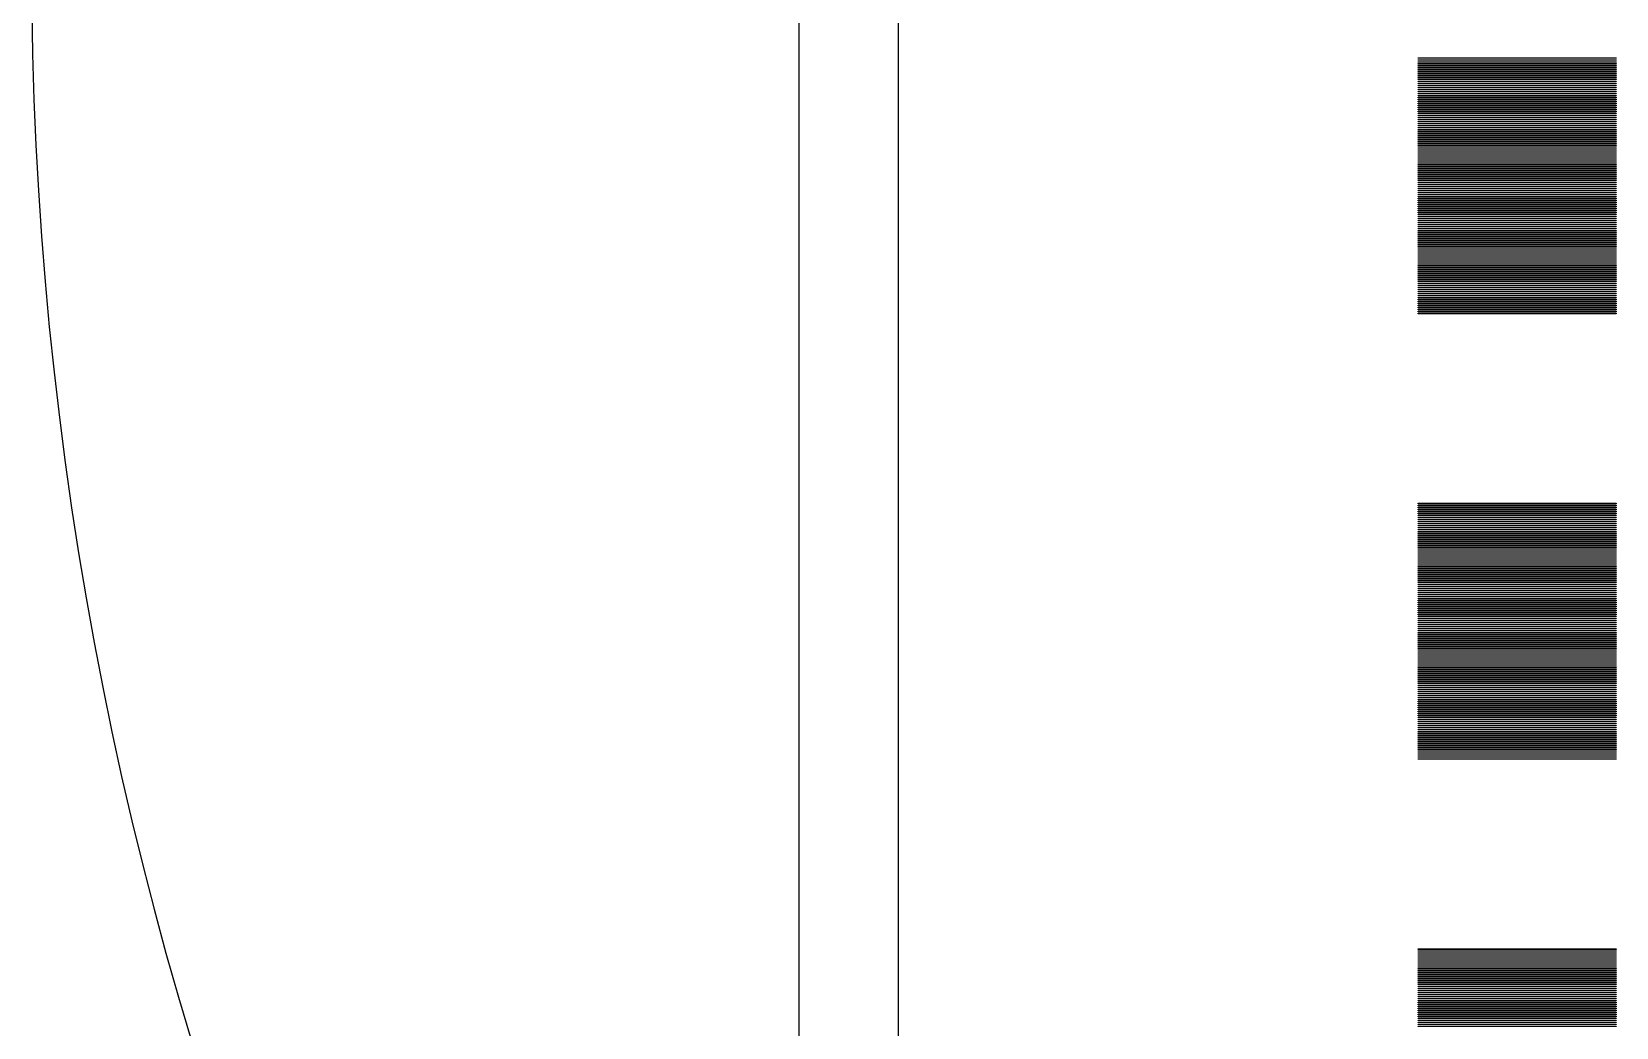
# Model space of a CAD drawing. Extents: x -21 to 129, y -39 to 111.
# Drawn here: x -20.99 to 11, y 14.5 to 34.61 of the extents above; entities that cross this region are included whole.
import ezdxf

# ---------------------------------------------------------------- set-up
doc = ezdxf.new("R2010")
doc.units = 0

msp = doc.modelspace()

# ---------------------------------------------------------------- linework, layer by layer
for p, q in [((-5.5, -4.5), (-5.5, 76.5)), ((-3.5, 75.5), (-3.5, -3.5)), ((-20.9943, 35.0796), (-20.9774, 34.1594)), ((-20.9774, 34.1594), (-20.9492, 33.2395)), ((7, 34.075), (7, 34.085)), ((7, 34.085), (11, 34.085)), ((11, 34.075), (7, 34.075)), ((7, 34.035), (7, 34.045)), ((7, 34.045), (11, 34.045)), ((11, 34.035), (7, 34.035)), ((7, 33.995), (7, 34.005)), ((7, 34.005), (11, 34.005)), ((11, 33.995), (7, 33.995)), ((7, 33.955), (7, 33.965)), ((7, 33.965), (11, 33.965)), ((11, 33.955), (7, 33.955)), ((7, 33.915), (7, 33.925)), ((7, 33.925), (11, 33.925)), ((11, 33.915), (7, 33.915)), ((11, 34.085), (11, 34.075)), ((11, 34.045), (11, 34.035)), ((11, 34.005), (11, 33.995)), ((11, 33.965), (11, 33.955)), ((11, 33.925), (11, 33.915)), ((7, 33.875), (7, 33.885)), ((7, 33.885), (11, 33.885)), ((11, 33.875), (7, 33.875)), ((7, 33.835), (7, 33.845)), ((7, 33.845), (11, 33.845)), ((11, 33.835), (7, 33.835)), ((7, 33.795), (7, 33.805)), ((7, 33.805), (11, 33.805)), ((11, 33.795), (7, 33.795)), ((7, 33.755), (7, 33.765)), ((7, 33.765), (11, 33.765)), ((11, 33.755), (7, 33.755)), ((7, 33.715), (7, 33.725)), ((7, 33.725), (11, 33.725)), ((11, 33.715), (7, 33.715)), ((7, 33.675), (7, 33.685)), ((7, 33.685), (11, 33.685)), ((11, 33.675), (7, 33.675)), ((7, 33.635), (7, 33.645)), ((7, 33.645), (11, 33.645)), ((11, 33.635), (7, 33.635)), ((7, 33.595), (7, 33.605)), ((7, 33.605), (11, 33.605)), ((11, 33.595), (7, 33.595)), ((11, 33.885), (11, 33.875)), ((11, 33.845), (11, 33.835)), ((11, 33.805), (11, 33.795)), ((11, 33.765), (11, 33.755)), ((11, 33.725), (11, 33.715)), ((11, 33.685), (11, 33.675)), ((11, 33.645), (11, 33.635)), ((11, 33.605), (11, 33.595)), ((7, 33.555), (7, 33.565)), ((7, 33.565), (11, 33.565)), ((11, 33.555), (7, 33.555)), ((7, 33.515), (7, 33.525)), ((7, 33.525), (11, 33.525)), ((11, 33.515), (7, 33.515)), ((7, 33.475), (7, 33.485)), ((7, 33.485), (11, 33.485)), ((11, 33.475), (7, 33.475)), ((7, 33.435), (7, 33.445)), ((7, 33.445), (11, 33.445)), ((11, 33.435), (7, 33.435)), ((7, 33.395), (7, 33.405)), ((7, 33.405), (11, 33.405)), ((11, 33.395), (7, 33.395)), ((7, 33.355), (7, 33.365)), ((7, 33.365), (11, 33.365)), ((11, 33.355), (7, 33.355)), ((7, 33.315), (7, 33.325)), ((7, 33.325), (11, 33.325)), ((11, 33.315), (7, 33.315)), ((7, 33.275), (7, 33.285)), ((7, 33.285), (11, 33.285)), ((11, 33.275), (7, 33.275)), ((11, 33.565), (11, 33.555)), ((11, 33.525), (11, 33.515)), ((11, 33.485), (11, 33.475)), ((11, 33.445), (11, 33.435)), ((11, 33.405), (11, 33.395)), ((11, 33.365), (11, 33.355)), ((11, 33.325), (11, 33.315)), ((11, 33.285), (11, 33.275)), ((-20.9492, 33.2395), (-20.9097, 32.3199)), ((7, 33.235), (7, 33.245)), ((7, 33.245), (11, 33.245)), ((11, 33.235), (7, 33.235)), ((7, 33.195), (7, 33.205)), ((7, 33.205), (11, 33.205)), ((11, 33.195), (7, 33.195)), ((7, 33.155), (7, 33.165)), ((7, 33.165), (11, 33.165)), ((11, 33.155), (7, 33.155)), ((7, 33.115), (7, 33.125)), ((7, 33.125), (11, 33.125)), ((11, 33.115), (7, 33.115)), ((7, 33.075), (7, 33.085)), ((7, 33.085), (11, 33.085)), ((11, 33.075), (7, 33.075)), ((7, 33.035), (7, 33.045)), ((7, 33.045), (11, 33.045)), ((11, 33.035), (7, 33.035)), ((7, 32.995), (7, 33.005)), ((7, 33.005), (11, 33.005)), ((11, 32.995), (7, 32.995)), ((7, 32.955), (7, 32.965)), ((7, 32.965), (11, 32.965)), ((11, 32.955), (7, 32.955)), ((11, 33.245), (11, 33.235)), ((11, 33.205), (11, 33.195)), ((11, 33.165), (11, 33.155)), ((11, 33.125), (11, 33.115)), ((11, 33.085), (11, 33.075)), ((11, 33.045), (11, 33.035)), ((11, 33.005), (11, 32.995)), ((11, 32.965), (11, 32.955)), ((7, 32.915), (7, 32.925)), ((7, 32.925), (11, 32.925)), ((11, 32.915), (7, 32.915)), ((7, 32.875), (7, 32.885)), ((7, 32.885), (11, 32.885)), ((11, 32.875), (7, 32.875)), ((7, 32.835), (7, 32.845)), ((7, 32.845), (11, 32.845)), ((11, 32.835), (7, 32.835)), ((7, 32.795), (7, 32.805)), ((7, 32.805), (11, 32.805)), ((11, 32.795), (7, 32.795)), ((7, 32.755), (7, 32.765)), ((7, 32.765), (11, 32.765)), ((11, 32.755), (7, 32.755)), ((7, 32.715), (7, 32.725)), ((7, 32.725), (11, 32.725)), ((11, 32.715), (7, 32.715)), ((7, 32.675), (7, 32.685)), ((7, 32.685), (11, 32.685)), ((11, 32.675), (7, 32.675)), ((7, 32.635), (7, 32.645)), ((7, 32.645), (11, 32.645)), ((11, 32.635), (7, 32.635)), ((11, 32.925), (11, 32.915)), ((11, 32.885), (11, 32.875)), ((11, 32.845), (11, 32.835)), ((11, 32.805), (11, 32.795)), ((11, 32.765), (11, 32.755)), ((11, 32.725), (11, 32.715)), ((11, 32.685), (11, 32.675)), ((11, 32.645), (11, 32.635)), ((-20.9097, 32.3199), (-20.8589, 31.4009)), ((7, 32.595), (7, 32.605)), ((7, 32.605), (11, 32.605)), ((11, 32.595), (7, 32.595)), ((7, 32.555), (7, 32.565)), ((7, 32.565), (11, 32.565)), ((11, 32.555), (7, 32.555)), ((7, 32.515), (7, 32.525)), ((7, 32.525), (11, 32.525)), ((11, 32.515), (7, 32.515)), ((7, 32.475), (7, 32.485)), ((7, 32.485), (11, 32.485)), ((11, 32.475), (7, 32.475)), ((7, 32.435), (7, 32.445)), ((7, 32.445), (11, 32.445)), ((11, 32.435), (7, 32.435)), ((7, 32.395), (7, 32.405)), ((7, 32.405), (11, 32.405)), ((11, 32.395), (7, 32.395)), ((7, 32.355), (7, 32.365)), ((7, 32.365), (11, 32.365)), ((11, 32.355), (7, 32.355)), ((7, 32.315), (7, 32.325)), ((7, 32.325), (11, 32.325)), ((11, 32.315), (7, 32.315)), ((11, 32.605), (11, 32.595)), ((11, 32.565), (11, 32.555)), ((11, 32.525), (11, 32.515)), ((11, 32.485), (11, 32.475)), ((11, 32.445), (11, 32.435)), ((11, 32.405), (11, 32.395)), ((11, 32.365), (11, 32.355)), ((11, 32.325), (11, 32.315)), ((7, 32.275), (7, 32.285)), ((7, 32.285), (11, 32.285)), ((11, 32.275), (7, 32.275)), ((7, 32.235), (7, 32.245)), ((7, 32.245), (11, 32.245)), ((11, 32.235), (7, 32.235)), ((7, 32.195), (7, 32.205)), ((7, 32.205), (11, 32.205)), ((11, 32.195), (7, 32.195)), ((7, 32.155), (7, 32.165)), ((7, 32.165), (11, 32.165)), ((11, 32.155), (7, 32.155)), ((7, 32.115), (7, 32.125)), ((7, 32.125), (11, 32.125)), ((11, 32.115), (7, 32.115)), ((7, 32.075), (7, 32.085)), ((7, 32.085), (11, 32.085)), ((11, 32.075), (7, 32.075)), ((7, 32.035), (7, 32.045)), ((7, 32.045), (11, 32.045)), ((11, 32.035), (7, 32.035)), ((7, 31.995), (7, 32.005)), ((7, 32.005), (11, 32.005)), ((11, 31.995), (7, 31.995)), ((11, 32.285), (11, 32.275)), ((11, 32.245), (11, 32.235)), ((11, 32.205), (11, 32.195)), ((11, 32.165), (11, 32.155)), ((11, 32.125), (11, 32.115)), ((11, 32.085), (11, 32.075)), ((11, 32.045), (11, 32.035)), ((11, 32.005), (11, 31.995)), ((7, 31.955), (7, 31.965)), ((7, 31.965), (11, 31.965)), ((11, 31.955), (7, 31.955)), ((7, 31.915), (7, 31.925)), ((7, 31.925), (11, 31.925)), ((11, 31.915), (7, 31.915)), ((7, 31.875), (7, 31.885)), ((7, 31.885), (11, 31.885)), ((11, 31.875), (7, 31.875)), ((7, 31.835), (7, 31.845)), ((7, 31.845), (11, 31.845)), ((11, 31.835), (7, 31.835)), ((7, 31.795), (7, 31.805)), ((7, 31.805), (11, 31.805)), ((11, 31.795), (7, 31.795)), ((7, 31.755), (7, 31.765)), ((7, 31.765), (11, 31.765)), ((11, 31.755), (7, 31.755)), ((7, 31.715), (7, 31.725)), ((7, 31.725), (11, 31.725)), ((11, 31.715), (7, 31.715)), ((7, 31.675), (7, 31.685)), ((7, 31.685), (11, 31.685)), ((11, 31.675), (7, 31.675)), ((11, 31.965), (11, 31.955)), ((11, 31.925), (11, 31.915)), ((11, 31.885), (11, 31.875)), ((11, 31.845), (11, 31.835)), ((11, 31.805), (11, 31.795)), ((11, 31.765), (11, 31.755)), ((11, 31.725), (11, 31.715)), ((11, 31.685), (11, 31.675)), ((-20.8589, 31.4009), (-20.7968, 30.4827)), ((7, 31.635), (7, 31.645)), ((7, 31.645), (11, 31.645)), ((11, 31.635), (7, 31.635)), ((7, 31.595), (7, 31.605)), ((7, 31.605), (11, 31.605)), ((11, 31.595), (7, 31.595)), ((7, 31.555), (7, 31.565)), ((7, 31.565), (11, 31.565)), ((11, 31.555), (7, 31.555)), ((7, 31.515), (7, 31.525)), ((7, 31.525), (11, 31.525)), ((11, 31.515), (7, 31.515)), ((7, 31.475), (7, 31.485)), ((7, 31.485), (11, 31.485)), ((11, 31.475), (7, 31.475)), ((7, 31.435), (7, 31.445)), ((7, 31.445), (11, 31.445)), ((11, 31.435), (7, 31.435)), ((7, 31.395), (7, 31.405)), ((7, 31.405), (11, 31.405)), ((11, 31.395), (7, 31.395)), ((7, 31.355), (7, 31.365)), ((7, 31.365), (11, 31.365)), ((11, 31.355), (7, 31.355)), ((11, 31.645), (11, 31.635)), ((11, 31.605), (11, 31.595)), ((11, 31.565), (11, 31.555)), ((11, 31.525), (11, 31.515)), ((11, 31.485), (11, 31.475)), ((11, 31.445), (11, 31.435)), ((11, 31.405), (11, 31.395)), ((11, 31.365), (11, 31.355)), ((7, 31.315), (7, 31.325)), ((7, 31.325), (11, 31.325)), ((11, 31.315), (7, 31.315)), ((7, 31.275), (7, 31.285)), ((7, 31.285), (11, 31.285)), ((11, 31.275), (7, 31.275)), ((7, 31.235), (7, 31.245)), ((7, 31.245), (11, 31.245)), ((11, 31.235), (7, 31.235)), ((7, 31.195), (7, 31.205)), ((7, 31.205), (11, 31.205)), ((11, 31.195), (7, 31.195)), ((7, 31.155), (7, 31.165)), ((7, 31.165), (11, 31.165)), ((11, 31.155), (7, 31.155)), ((7, 31.115), (7, 31.125)), ((7, 31.125), (11, 31.125)), ((11, 31.115), (7, 31.115)), ((7, 31.075), (7, 31.085)), ((7, 31.085), (11, 31.085)), ((11, 31.075), (7, 31.075)), ((7, 31.035), (7, 31.045)), ((7, 31.045), (11, 31.045)), ((11, 31.035), (7, 31.035)), ((11, 31.325), (11, 31.315)), ((11, 31.285), (11, 31.275)), ((11, 31.245), (11, 31.235)), ((11, 31.205), (11, 31.195)), ((11, 31.165), (11, 31.155)), ((11, 31.125), (11, 31.115)), ((11, 31.085), (11, 31.075)), ((11, 31.045), (11, 31.035)), ((7, 30.995), (7, 31.005)), ((7, 31.005), (11, 31.005)), ((11, 30.995), (7, 30.995)), ((7, 30.955), (7, 30.965)), ((7, 30.965), (11, 30.965)), ((11, 30.955), (7, 30.955)), ((7, 30.915), (7, 30.925)), ((7, 30.925), (11, 30.925)), ((11, 30.915), (7, 30.915)), ((7, 30.875), (7, 30.885)), ((7, 30.885), (11, 30.885)), ((11, 30.875), (7, 30.875)), ((7, 30.835), (7, 30.845)), ((7, 30.845), (11, 30.845)), ((11, 30.835), (7, 30.835)), ((7, 30.795), (7, 30.805)), ((7, 30.805), (11, 30.805)), ((11, 30.795), (7, 30.795)), ((7, 30.755), (7, 30.765)), ((7, 30.765), (11, 30.765)), ((11, 30.755), (7, 30.755)), ((7, 30.715), (7, 30.725)), ((7, 30.725), (11, 30.725)), ((11, 30.715), (7, 30.715)), ((11, 31.005), (11, 30.995)), ((11, 30.965), (11, 30.955)), ((11, 30.925), (11, 30.915)), ((11, 30.885), (11, 30.875)), ((11, 30.845), (11, 30.835)), ((11, 30.805), (11, 30.795)), ((11, 30.765), (11, 30.755)), ((11, 30.725), (11, 30.715)), ((-20.7968, 30.4827), (-20.7234, 29.5652)), ((7, 30.675), (7, 30.685)), ((7, 30.685), (11, 30.685)), ((11, 30.675), (7, 30.675)), ((7, 30.635), (7, 30.645)), ((7, 30.645), (11, 30.645)), ((11, 30.635), (7, 30.635)), ((7, 30.595), (7, 30.605)), ((7, 30.605), (11, 30.605)), ((11, 30.595), (7, 30.595)), ((7, 30.555), (7, 30.565)), ((7, 30.565), (11, 30.565)), ((11, 30.555), (7, 30.555)), ((7, 30.515), (7, 30.525)), ((7, 30.525), (11, 30.525)), ((11, 30.515), (7, 30.515)), ((7, 30.475), (7, 30.485)), ((7, 30.485), (11, 30.485)), ((11, 30.475), (7, 30.475)), ((7, 30.435), (7, 30.445)), ((7, 30.445), (11, 30.445)), ((11, 30.435), (7, 30.435)), ((7, 30.395), (7, 30.405)), ((7, 30.405), (11, 30.405)), ((11, 30.395), (7, 30.395)), ((11, 30.685), (11, 30.675)), ((11, 30.645), (11, 30.635)), ((11, 30.605), (11, 30.595)), ((11, 30.565), (11, 30.555)), ((11, 30.525), (11, 30.515)), ((11, 30.485), (11, 30.475)), ((11, 30.445), (11, 30.435)), ((11, 30.405), (11, 30.395)), ((7, 30.355), (7, 30.365)), ((7, 30.365), (11, 30.365)), ((11, 30.355), (7, 30.355)), ((7, 30.315), (7, 30.325)), ((7, 30.325), (11, 30.325)), ((11, 30.315), (7, 30.315)), ((7, 30.275), (7, 30.285)), ((7, 30.285), (11, 30.285)), ((11, 30.275), (7, 30.275)), ((7, 30.235), (7, 30.245)), ((7, 30.245), (11, 30.245)), ((11, 30.235), (7, 30.235)), ((7, 30.195), (7, 30.205)), ((7, 30.205), (11, 30.205)), ((11, 30.195), (7, 30.195)), ((7, 30.155), (7, 30.165)), ((7, 30.165), (11, 30.165)), ((11, 30.155), (7, 30.155)), ((7, 30.115), (7, 30.125)), ((7, 30.125), (11, 30.125)), ((11, 30.115), (7, 30.115)), ((7, 30.075), (7, 30.085)), ((7, 30.085), (11, 30.085)), ((11, 30.075), (7, 30.075)), ((11, 30.365), (11, 30.355)), ((11, 30.325), (11, 30.315)), ((11, 30.285), (11, 30.275)), ((11, 30.245), (11, 30.235)), ((11, 30.205), (11, 30.195)), ((11, 30.165), (11, 30.155)), ((11, 30.125), (11, 30.115)), ((11, 30.085), (11, 30.075)), ((7, 30.035), (7, 30.045)), ((7, 30.045), (11, 30.045)), ((11, 30.035), (7, 30.035)), ((7, 29.995), (7, 30.005)), ((7, 30.005), (11, 30.005)), ((11, 29.995), (7, 29.995)), ((7, 29.955), (7, 29.965)), ((7, 29.965), (11, 29.965)), ((11, 29.955), (7, 29.955)), ((7, 29.915), (7, 29.925)), ((7, 29.925), (11, 29.925)), ((11, 29.915), (7, 29.915)), ((7, 29.875), (7, 29.885)), ((7, 29.885), (11, 29.885)), ((11, 29.875), (7, 29.875)), ((7, 29.835), (7, 29.845)), ((7, 29.845), (11, 29.845)), ((11, 29.835), (7, 29.835)), ((7, 29.795), (7, 29.805)), ((7, 29.805), (11, 29.805)), ((11, 29.795), (7, 29.795)), ((7, 29.755), (7, 29.765)), ((7, 29.765), (11, 29.765)), ((11, 29.755), (7, 29.755)), ((11, 30.045), (11, 30.035)), ((11, 30.005), (11, 29.995)), ((11, 29.965), (11, 29.955)), ((11, 29.925), (11, 29.915)), ((11, 29.885), (11, 29.875)), ((11, 29.845), (11, 29.835)), ((11, 29.805), (11, 29.795)), ((11, 29.765), (11, 29.755)), ((-20.7234, 29.5652), (-20.6388, 28.6487)), ((7, 29.715), (7, 29.725)), ((7, 29.725), (11, 29.725)), ((11, 29.715), (7, 29.715)), ((7, 29.675), (7, 29.685)), ((7, 29.685), (11, 29.685)), ((11, 29.675), (7, 29.675)), ((7, 29.635), (7, 29.645)), ((7, 29.645), (11, 29.645)), ((11, 29.635), (7, 29.635)), ((7, 29.595), (7, 29.605)), ((7, 29.605), (11, 29.605)), ((11, 29.595), (7, 29.595)), ((7, 29.555), (7, 29.565)), ((7, 29.565), (11, 29.565)), ((11, 29.555), (7, 29.555)), ((7, 29.515), (7, 29.525)), ((7, 29.525), (11, 29.525)), ((11, 29.515), (7, 29.515)), ((7, 29.475), (7, 29.485)), ((7, 29.485), (11, 29.485)), ((11, 29.475), (7, 29.475)), ((7, 29.435), (7, 29.445)), ((7, 29.445), (11, 29.445)), ((11, 29.435), (7, 29.435)), ((11, 29.725), (11, 29.715)), ((11, 29.685), (11, 29.675)), ((11, 29.645), (11, 29.635)), ((11, 29.605), (11, 29.595)), ((11, 29.565), (11, 29.555)), ((11, 29.525), (11, 29.515)), ((11, 29.485), (11, 29.475)), ((11, 29.445), (11, 29.435)), ((7, 29.395), (7, 29.405)), ((7, 29.405), (11, 29.405)), ((11, 29.395), (7, 29.395)), ((7, 29.355), (7, 29.365)), ((7, 29.365), (11, 29.365)), ((11, 29.355), (7, 29.355)), ((7, 29.315), (7, 29.325)), ((7, 29.325), (11, 29.325)), ((11, 29.315), (7, 29.315)), ((7, 29.275), (7, 29.285)), ((7, 29.285), (11, 29.285)), ((11, 29.275), (7, 29.275)), ((7, 29.235), (7, 29.245)), ((7, 29.245), (11, 29.245)), ((11, 29.235), (7, 29.235)), ((7, 29.195), (7, 29.205)), ((7, 29.205), (11, 29.205)), ((11, 29.195), (7, 29.195)), ((7, 29.155), (7, 29.165)), ((7, 29.165), (11, 29.165)), ((11, 29.155), (7, 29.155)), ((7, 29.115), (7, 29.125)), ((7, 29.125), (11, 29.125)), ((11, 29.115), (7, 29.115)), ((11, 29.405), (11, 29.395)), ((11, 29.365), (11, 29.355)), ((11, 29.325), (11, 29.315)), ((11, 29.285), (11, 29.275)), ((11, 29.245), (11, 29.235)), ((11, 29.205), (11, 29.195)), ((11, 29.165), (11, 29.155)), ((11, 29.125), (11, 29.115)), ((7, 29.075), (7, 29.085)), ((7, 29.085), (11, 29.085)), ((11, 29.075), (7, 29.075)), ((7, 29.035), (7, 29.045)), ((7, 29.045), (11, 29.045)), ((11, 29.035), (7, 29.035)), ((7, 28.995), (7, 29.005)), ((7, 29.005), (11, 29.005)), ((11, 28.995), (7, 28.995)), ((7, 28.955), (7, 28.965)), ((7, 28.965), (11, 28.965)), ((11, 28.955), (7, 28.955)), ((7, 28.915), (7, 28.925)), ((7, 28.925), (11, 28.925)), ((11, 28.915), (7, 28.915)), ((11, 29.085), (11, 29.075)), ((11, 29.045), (11, 29.035)), ((11, 29.005), (11, 28.995)), ((11, 28.965), (11, 28.955)), ((11, 28.925), (11, 28.915)), ((-20.6388, 28.6487), (-20.543, 27.7333)), ((-20.543, 27.7333), (-20.436, 26.8192)), ((-20.436, 26.8192), (-20.3177, 25.9064)), ((-20.3177, 25.9064), (-20.1882, 24.9952)), ((-20.1882, 24.9952), (-20.0476, 24.0856)), ((7, 25.075), (7, 25.085)), ((7, 25.085), (11, 25.085)), ((11, 25.075), (7, 25.075)), ((7, 25.035), (7, 25.045)), ((7, 25.045), (11, 25.045)), ((11, 25.035), (7, 25.035)), ((7, 24.995), (7, 25.005)), ((7, 25.005), (11, 25.005)), ((11, 24.995), (7, 24.995)), ((7, 24.955), (7, 24.965)), ((7, 24.965), (11, 24.965)), ((11, 25.085), (11, 25.075)), ((11, 25.045), (11, 25.035)), ((11, 25.005), (11, 24.995)), ((11, 24.965), (11, 24.955)), ((11, 24.955), (7, 24.955)), ((7, 24.915), (7, 24.925)), ((7, 24.925), (11, 24.925)), ((11, 24.915), (7, 24.915)), ((7, 24.875), (7, 24.885)), ((7, 24.885), (11, 24.885)), ((11, 24.875), (7, 24.875)), ((7, 24.835), (7, 24.845)), ((7, 24.845), (11, 24.845)), ((11, 24.835), (7, 24.835)), ((7, 24.795), (7, 24.805)), ((7, 24.805), (11, 24.805)), ((11, 24.795), (7, 24.795)), ((7, 24.755), (7, 24.765)), ((7, 24.765), (11, 24.765)), ((11, 24.755), (7, 24.755)), ((7, 24.715), (7, 24.725)), ((7, 24.725), (11, 24.725)), ((11, 24.715), (7, 24.715)), ((7, 24.675), (7, 24.685)), ((7, 24.685), (11, 24.685)), ((11, 24.675), (7, 24.675)), ((7, 24.635), (7, 24.645)), ((7, 24.645), (11, 24.645)), ((11, 24.925), (11, 24.915)), ((11, 24.885), (11, 24.875)), ((11, 24.845), (11, 24.835)), ((11, 24.805), (11, 24.795)), ((11, 24.765), (11, 24.755)), ((11, 24.725), (11, 24.715)), ((11, 24.685), (11, 24.675)), ((11, 24.645), (11, 24.635)), ((11, 24.635), (7, 24.635)), ((7, 24.595), (7, 24.605)), ((7, 24.605), (11, 24.605)), ((11, 24.595), (7, 24.595)), ((7, 24.555), (7, 24.565)), ((7, 24.565), (11, 24.565)), ((11, 24.555), (7, 24.555)), ((7, 24.515), (7, 24.525)), ((7, 24.525), (11, 24.525)), ((11, 24.515), (7, 24.515)), ((7, 24.475), (7, 24.485)), ((7, 24.485), (11, 24.485)), ((11, 24.475), (7, 24.475)), ((7, 24.435), (7, 24.445)), ((7, 24.445), (11, 24.445)), ((11, 24.435), (7, 24.435)), ((7, 24.395), (7, 24.405)), ((7, 24.405), (11, 24.405)), ((11, 24.395), (7, 24.395)), ((7, 24.355), (7, 24.365)), ((7, 24.365), (11, 24.365)), ((11, 24.355), (7, 24.355)), ((7, 24.315), (7, 24.325)), ((7, 24.325), (11, 24.325)), ((11, 24.605), (11, 24.595)), ((11, 24.565), (11, 24.555)), ((11, 24.525), (11, 24.515)), ((11, 24.485), (11, 24.475)), ((11, 24.445), (11, 24.435)), ((11, 24.405), (11, 24.395)), ((11, 24.365), (11, 24.355)), ((11, 24.325), (11, 24.315)), ((-20.0476, 24.0856), (-19.8958, 23.1779)), ((11, 24.315), (7, 24.315)), ((7, 24.275), (7, 24.285)), ((7, 24.285), (11, 24.285)), ((11, 24.275), (7, 24.275)), ((7, 24.235), (7, 24.245)), ((7, 24.245), (11, 24.245)), ((11, 24.235), (7, 24.235)), ((7, 24.195), (7, 24.205)), ((7, 24.205), (11, 24.205)), ((11, 24.195), (7, 24.195)), ((7, 24.155), (7, 24.165)), ((7, 24.165), (11, 24.165)), ((11, 24.155), (7, 24.155)), ((7, 24.115), (7, 24.125)), ((7, 24.125), (11, 24.125)), ((11, 24.115), (7, 24.115)), ((7, 24.075), (7, 24.085)), ((7, 24.085), (11, 24.085)), ((11, 24.075), (7, 24.075)), ((7, 24.035), (7, 24.045)), ((7, 24.045), (11, 24.045)), ((11, 24.035), (7, 24.035)), ((7, 23.995), (7, 24.005)), ((7, 24.005), (11, 24.005)), ((11, 24.285), (11, 24.275)), ((11, 24.245), (11, 24.235)), ((11, 24.205), (11, 24.195)), ((11, 24.165), (11, 24.155)), ((11, 24.125), (11, 24.115)), ((11, 24.085), (11, 24.075)), ((11, 24.045), (11, 24.035)), ((11, 24.005), (11, 23.995)), ((11, 23.995), (7, 23.995)), ((7, 23.955), (7, 23.965)), ((7, 23.965), (11, 23.965)), ((11, 23.955), (7, 23.955)), ((7, 23.915), (7, 23.925)), ((7, 23.925), (11, 23.925)), ((11, 23.915), (7, 23.915)), ((7, 23.875), (7, 23.885)), ((7, 23.885), (11, 23.885)), ((11, 23.875), (7, 23.875)), ((7, 23.835), (7, 23.845)), ((7, 23.845), (11, 23.845)), ((11, 23.835), (7, 23.835)), ((7, 23.795), (7, 23.805)), ((7, 23.805), (11, 23.805)), ((11, 23.795), (7, 23.795)), ((7, 23.755), (7, 23.765)), ((7, 23.765), (11, 23.765)), ((11, 23.755), (7, 23.755)), ((7, 23.715), (7, 23.725)), ((7, 23.725), (11, 23.725)), ((11, 23.715), (7, 23.715)), ((7, 23.675), (7, 23.685)), ((7, 23.685), (11, 23.685)), ((11, 23.965), (11, 23.955)), ((11, 23.925), (11, 23.915)), ((11, 23.885), (11, 23.875)), ((11, 23.845), (11, 23.835)), ((11, 23.805), (11, 23.795)), ((11, 23.765), (11, 23.755)), ((11, 23.725), (11, 23.715)), ((11, 23.685), (11, 23.675)), ((11, 23.675), (7, 23.675)), ((7, 23.635), (7, 23.645)), ((7, 23.645), (11, 23.645)), ((11, 23.635), (7, 23.635)), ((7, 23.595), (7, 23.605)), ((7, 23.605), (11, 23.605)), ((11, 23.595), (7, 23.595)), ((7, 23.555), (7, 23.565)), ((7, 23.565), (11, 23.565)), ((11, 23.555), (7, 23.555)), ((7, 23.515), (7, 23.525)), ((7, 23.525), (11, 23.525)), ((11, 23.515), (7, 23.515)), ((7, 23.475), (7, 23.485)), ((7, 23.485), (11, 23.485)), ((11, 23.475), (7, 23.475)), ((7, 23.435), (7, 23.445)), ((7, 23.445), (11, 23.445)), ((11, 23.435), (7, 23.435)), ((7, 23.395), (7, 23.405)), ((7, 23.405), (11, 23.405)), ((11, 23.395), (7, 23.395)), ((7, 23.355), (7, 23.365)), ((7, 23.365), (11, 23.365)), ((11, 23.645), (11, 23.635)), ((11, 23.605), (11, 23.595)), ((11, 23.565), (11, 23.555)), ((11, 23.525), (11, 23.515)), ((11, 23.485), (11, 23.475)), ((11, 23.445), (11, 23.435)), ((11, 23.405), (11, 23.395)), ((11, 23.365), (11, 23.355)), ((-19.8958, 23.1779), (-19.7329, 22.272)), ((11, 23.355), (7, 23.355)), ((7, 23.315), (7, 23.325)), ((7, 23.325), (11, 23.325)), ((11, 23.315), (7, 23.315)), ((7, 23.275), (7, 23.285)), ((7, 23.285), (11, 23.285)), ((11, 23.275), (7, 23.275)), ((7, 23.235), (7, 23.245)), ((7, 23.245), (11, 23.245)), ((11, 23.235), (7, 23.235)), ((7, 23.195), (7, 23.205)), ((7, 23.205), (11, 23.205)), ((11, 23.195), (7, 23.195)), ((7, 23.155), (7, 23.165)), ((7, 23.165), (11, 23.165)), ((11, 23.155), (7, 23.155)), ((7, 23.115), (7, 23.125)), ((7, 23.125), (11, 23.125)), ((11, 23.115), (7, 23.115)), ((7, 23.075), (7, 23.085)), ((7, 23.085), (11, 23.085)), ((11, 23.075), (7, 23.075)), ((7, 23.035), (7, 23.045)), ((7, 23.045), (11, 23.045)), ((11, 23.325), (11, 23.315)), ((11, 23.285), (11, 23.275)), ((11, 23.245), (11, 23.235)), ((11, 23.205), (11, 23.195)), ((11, 23.165), (11, 23.155)), ((11, 23.125), (11, 23.115)), ((11, 23.085), (11, 23.075)), ((11, 23.045), (11, 23.035)), ((11, 23.035), (7, 23.035)), ((7, 22.995), (7, 23.005)), ((7, 23.005), (11, 23.005)), ((11, 22.995), (7, 22.995)), ((7, 22.955), (7, 22.965)), ((7, 22.965), (11, 22.965)), ((11, 22.955), (7, 22.955)), ((7, 22.915), (7, 22.925)), ((7, 22.925), (11, 22.925)), ((11, 22.915), (7, 22.915)), ((7, 22.875), (7, 22.885)), ((7, 22.885), (11, 22.885)), ((11, 22.875), (7, 22.875)), ((7, 22.835), (7, 22.845)), ((7, 22.845), (11, 22.845)), ((11, 22.835), (7, 22.835)), ((7, 22.795), (7, 22.805)), ((7, 22.805), (11, 22.805)), ((11, 22.795), (7, 22.795)), ((7, 22.755), (7, 22.765)), ((7, 22.765), (11, 22.765)), ((11, 22.755), (7, 22.755)), ((7, 22.715), (7, 22.725)), ((7, 22.725), (11, 22.725)), ((11, 23.005), (11, 22.995)), ((11, 22.965), (11, 22.955)), ((11, 22.925), (11, 22.915)), ((11, 22.885), (11, 22.875)), ((11, 22.845), (11, 22.835)), ((11, 22.805), (11, 22.795)), ((11, 22.765), (11, 22.755)), ((11, 22.725), (11, 22.715)), ((11, 22.715), (7, 22.715)), ((7, 22.675), (7, 22.685)), ((7, 22.685), (11, 22.685)), ((11, 22.675), (7, 22.675)), ((7, 22.635), (7, 22.645)), ((7, 22.645), (11, 22.645)), ((11, 22.635), (7, 22.635)), ((7, 22.595), (7, 22.605)), ((7, 22.605), (11, 22.605)), ((11, 22.595), (7, 22.595)), ((7, 22.555), (7, 22.565)), ((7, 22.565), (11, 22.565)), ((11, 22.555), (7, 22.555)), ((7, 22.515), (7, 22.525)), ((7, 22.525), (11, 22.525)), ((11, 22.515), (7, 22.515)), ((7, 22.475), (7, 22.485)), ((7, 22.485), (11, 22.485)), ((11, 22.475), (7, 22.475)), ((7, 22.435), (7, 22.445)), ((7, 22.445), (11, 22.445)), ((11, 22.435), (7, 22.435)), ((7, 22.395), (7, 22.405)), ((7, 22.405), (11, 22.405)), ((11, 22.685), (11, 22.675)), ((11, 22.645), (11, 22.635)), ((11, 22.605), (11, 22.595)), ((11, 22.565), (11, 22.555)), ((11, 22.525), (11, 22.515)), ((11, 22.485), (11, 22.475)), ((11, 22.445), (11, 22.435)), ((11, 22.405), (11, 22.395)), ((-19.7329, 22.272), (-19.5589, 21.3682)), ((11, 22.395), (7, 22.395)), ((7, 22.355), (7, 22.365)), ((7, 22.365), (11, 22.365)), ((11, 22.355), (7, 22.355)), ((7, 22.315), (7, 22.325)), ((7, 22.325), (11, 22.325)), ((11, 22.315), (7, 22.315)), ((7, 22.275), (7, 22.285)), ((7, 22.285), (11, 22.285)), ((11, 22.275), (7, 22.275)), ((7, 22.235), (7, 22.245)), ((7, 22.245), (11, 22.245)), ((11, 22.235), (7, 22.235)), ((7, 22.195), (7, 22.205)), ((7, 22.205), (11, 22.205)), ((11, 22.195), (7, 22.195)), ((7, 22.155), (7, 22.165)), ((7, 22.165), (11, 22.165)), ((11, 22.155), (7, 22.155)), ((7, 22.115), (7, 22.125)), ((7, 22.125), (11, 22.125)), ((11, 22.115), (7, 22.115)), ((7, 22.075), (7, 22.085)), ((7, 22.085), (11, 22.085)), ((11, 22.365), (11, 22.355)), ((11, 22.325), (11, 22.315)), ((11, 22.285), (11, 22.275)), ((11, 22.245), (11, 22.235)), ((11, 22.205), (11, 22.195)), ((11, 22.165), (11, 22.155)), ((11, 22.125), (11, 22.115)), ((11, 22.085), (11, 22.075)), ((11, 22.075), (7, 22.075)), ((7, 22.035), (7, 22.045)), ((7, 22.045), (11, 22.045)), ((11, 22.035), (7, 22.035)), ((7, 21.995), (7, 22.005)), ((7, 22.005), (11, 22.005)), ((11, 21.995), (7, 21.995)), ((7, 21.955), (7, 21.965)), ((7, 21.965), (11, 21.965)), ((11, 21.955), (7, 21.955)), ((7, 21.915), (7, 21.925)), ((7, 21.925), (11, 21.925)), ((11, 21.915), (7, 21.915)), ((7, 21.875), (7, 21.885)), ((7, 21.885), (11, 21.885)), ((11, 21.875), (7, 21.875)), ((7, 21.835), (7, 21.845)), ((7, 21.845), (11, 21.845)), ((11, 21.835), (7, 21.835)), ((7, 21.795), (7, 21.805)), ((7, 21.805), (11, 21.805)), ((11, 21.795), (7, 21.795)), ((7, 21.755), (7, 21.765)), ((7, 21.765), (11, 21.765)), ((11, 22.045), (11, 22.035)), ((11, 22.005), (11, 21.995)), ((11, 21.965), (11, 21.955)), ((11, 21.925), (11, 21.915)), ((11, 21.885), (11, 21.875)), ((11, 21.845), (11, 21.835)), ((11, 21.805), (11, 21.795)), ((11, 21.765), (11, 21.755)), ((11, 21.755), (7, 21.755)), ((7, 21.715), (7, 21.725)), ((7, 21.725), (11, 21.725)), ((11, 21.715), (7, 21.715)), ((7, 21.675), (7, 21.685)), ((7, 21.685), (11, 21.685)), ((11, 21.675), (7, 21.675)), ((7, 21.635), (7, 21.645)), ((7, 21.645), (11, 21.645)), ((11, 21.635), (7, 21.635)), ((7, 21.595), (7, 21.605)), ((7, 21.605), (11, 21.605)), ((11, 21.595), (7, 21.595)), ((7, 21.555), (7, 21.565)), ((7, 21.565), (11, 21.565)), ((11, 21.555), (7, 21.555)), ((7, 21.515), (7, 21.525)), ((7, 21.525), (11, 21.525)), ((11, 21.515), (7, 21.515)), ((7, 21.475), (7, 21.485)), ((7, 21.485), (11, 21.485)), ((11, 21.475), (7, 21.475)), ((7, 21.435), (7, 21.445)), ((7, 21.445), (11, 21.445)), ((11, 21.725), (11, 21.715)), ((11, 21.685), (11, 21.675)), ((11, 21.645), (11, 21.635)), ((11, 21.605), (11, 21.595)), ((11, 21.565), (11, 21.555)), ((11, 21.525), (11, 21.515)), ((11, 21.485), (11, 21.475)), ((11, 21.445), (11, 21.435)), ((-19.5589, 21.3682), (-19.3738, 20.4666)), ((11, 21.435), (7, 21.435)), ((7, 21.395), (7, 21.405)), ((7, 21.405), (11, 21.405)), ((11, 21.395), (7, 21.395)), ((7, 21.355), (7, 21.365)), ((7, 21.365), (11, 21.365)), ((11, 21.355), (7, 21.355)), ((7, 21.315), (7, 21.325)), ((7, 21.325), (11, 21.325)), ((11, 21.315), (7, 21.315)), ((7, 21.275), (7, 21.285)), ((7, 21.285), (11, 21.285)), ((11, 21.275), (7, 21.275)), ((7, 21.235), (7, 21.245)), ((7, 21.245), (11, 21.245)), ((11, 21.235), (7, 21.235)), ((7, 21.195), (7, 21.205)), ((7, 21.205), (11, 21.205)), ((11, 21.195), (7, 21.195)), ((7, 21.155), (7, 21.165)), ((7, 21.165), (11, 21.165)), ((11, 21.155), (7, 21.155)), ((7, 21.115), (7, 21.125)), ((7, 21.125), (11, 21.125)), ((11, 21.405), (11, 21.395)), ((11, 21.365), (11, 21.355)), ((11, 21.325), (11, 21.315)), ((11, 21.285), (11, 21.275)), ((11, 21.245), (11, 21.235)), ((11, 21.205), (11, 21.195)), ((11, 21.165), (11, 21.155)), ((11, 21.125), (11, 21.115)), ((11, 21.115), (7, 21.115)), ((7, 21.075), (7, 21.085)), ((7, 21.085), (11, 21.085)), ((11, 21.075), (7, 21.075)), ((7, 21.035), (7, 21.045)), ((7, 21.045), (11, 21.045)), ((11, 21.035), (7, 21.035)), ((7, 20.995), (7, 21.005)), ((7, 21.005), (11, 21.005)), ((11, 20.995), (7, 20.995)), ((7, 20.955), (7, 20.965)), ((7, 20.965), (11, 20.965)), ((11, 20.955), (7, 20.955)), ((7, 20.915), (7, 20.925)), ((7, 20.925), (11, 20.925)), ((11, 20.915), (7, 20.915)), ((7, 20.875), (7, 20.885)), ((7, 20.885), (11, 20.885)), ((11, 20.875), (7, 20.875)), ((7, 20.835), (7, 20.845)), ((7, 20.845), (11, 20.845)), ((11, 20.835), (7, 20.835)), ((7, 20.795), (7, 20.805)), ((7, 20.805), (11, 20.805)), ((11, 21.085), (11, 21.075)), ((11, 21.045), (11, 21.035)), ((11, 21.005), (11, 20.995)), ((11, 20.965), (11, 20.955)), ((11, 20.925), (11, 20.915)), ((11, 20.885), (11, 20.875)), ((11, 20.845), (11, 20.835)), ((11, 20.805), (11, 20.795)), ((11, 20.795), (7, 20.795)), ((7, 20.755), (7, 20.765)), ((7, 20.765), (11, 20.765)), ((11, 20.755), (7, 20.755)), ((7, 20.715), (7, 20.725)), ((7, 20.725), (11, 20.725)), ((11, 20.715), (7, 20.715)), ((7, 20.675), (7, 20.685)), ((7, 20.685), (11, 20.685)), ((11, 20.675), (7, 20.675)), ((7, 20.635), (7, 20.645)), ((7, 20.645), (11, 20.645)), ((11, 20.635), (7, 20.635)), ((7, 20.595), (7, 20.605)), ((7, 20.605), (11, 20.605)), ((11, 20.595), (7, 20.595)), ((7, 20.555), (7, 20.565)), ((7, 20.565), (11, 20.565)), ((11, 20.555), (7, 20.555)), ((7, 20.515), (7, 20.525)), ((7, 20.525), (11, 20.525)), ((11, 20.515), (7, 20.515)), ((7, 20.475), (7, 20.485)), ((7, 20.485), (11, 20.485)), ((11, 20.765), (11, 20.755)), ((11, 20.725), (11, 20.715)), ((11, 20.685), (11, 20.675)), ((11, 20.645), (11, 20.635)), ((11, 20.605), (11, 20.595)), ((11, 20.565), (11, 20.555)), ((11, 20.525), (11, 20.515)), ((11, 20.485), (11, 20.475)), ((-19.3738, 20.4666), (-19.1777, 19.5674)), ((11, 20.475), (7, 20.475)), ((7, 20.435), (7, 20.445)), ((7, 20.445), (11, 20.445)), ((11, 20.435), (7, 20.435)), ((7, 20.395), (7, 20.405)), ((7, 20.405), (11, 20.405)), ((11, 20.395), (7, 20.395)), ((7, 20.355), (7, 20.365)), ((7, 20.365), (11, 20.365)), ((11, 20.355), (7, 20.355)), ((7, 20.315), (7, 20.325)), ((7, 20.325), (11, 20.325)), ((11, 20.315), (7, 20.315)), ((7, 20.275), (7, 20.285)), ((7, 20.285), (11, 20.285)), ((11, 20.275), (7, 20.275)), ((7, 20.235), (7, 20.245)), ((7, 20.245), (11, 20.245)), ((11, 20.235), (7, 20.235)), ((7, 20.195), (7, 20.205)), ((7, 20.205), (11, 20.205)), ((11, 20.195), (7, 20.195)), ((7, 20.155), (7, 20.165)), ((7, 20.165), (11, 20.165)), ((11, 20.445), (11, 20.435)), ((11, 20.405), (11, 20.395)), ((11, 20.365), (11, 20.355)), ((11, 20.325), (11, 20.315)), ((11, 20.285), (11, 20.275)), ((11, 20.245), (11, 20.235)), ((11, 20.205), (11, 20.195)), ((11, 20.165), (11, 20.155)), ((11, 20.155), (7, 20.155)), ((7, 20.115), (7, 20.125)), ((7, 20.125), (11, 20.125)), ((11, 20.115), (7, 20.115)), ((7, 20.075), (7, 20.085)), ((7, 20.085), (11, 20.085)), ((11, 20.075), (7, 20.075)), ((7, 20.035), (7, 20.045)), ((7, 20.045), (11, 20.045)), ((11, 20.035), (7, 20.035)), ((7, 19.995), (7, 20.005)), ((7, 20.005), (11, 20.005)), ((11, 19.995), (7, 19.995)), ((7, 19.955), (7, 19.965)), ((7, 19.965), (11, 19.965)), ((11, 19.955), (7, 19.955)), ((7, 19.915), (7, 19.925)), ((7, 19.925), (11, 19.925)), ((11, 19.915), (7, 19.915)), ((11, 20.125), (11, 20.115)), ((11, 20.085), (11, 20.075)), ((11, 20.045), (11, 20.035)), ((11, 20.005), (11, 19.995)), ((11, 19.965), (11, 19.955)), ((11, 19.925), (11, 19.915)), ((-19.1777, 19.5674), (-18.9705, 18.6706)), ((-18.9705, 18.6706), (-18.7523, 17.7765)), ((-18.7523, 17.7765), (-18.5232, 16.8851)), ((-18.5232, 16.8851), (-18.2832, 15.9965)), ((7, 16.075), (7, 16.085)), ((7, 16.085), (11, 16.085)), ((11, 16.075), (7, 16.075)), ((7, 16.035), (7, 16.045)), ((7, 16.045), (11, 16.045)), ((11, 16.035), (7, 16.035)), ((7, 15.995), (7, 16.005)), ((7, 16.005), (11, 16.005)), ((11, 16.085), (11, 16.075)), ((11, 16.045), (11, 16.035)), ((11, 16.005), (11, 15.995)), ((-18.2832, 15.9965), (-18.0323, 15.111)), ((11, 15.995), (7, 15.995)), ((7, 15.955), (7, 15.965)), ((7, 15.965), (11, 15.965)), ((11, 15.955), (7, 15.955)), ((7, 15.915), (7, 15.925)), ((7, 15.925), (11, 15.925)), ((11, 15.915), (7, 15.915)), ((7, 15.875), (7, 15.885)), ((7, 15.885), (11, 15.885)), ((11, 15.875), (7, 15.875)), ((7, 15.835), (7, 15.845)), ((7, 15.845), (11, 15.845)), ((11, 15.835), (7, 15.835)), ((7, 15.795), (7, 15.805)), ((7, 15.805), (11, 15.805)), ((11, 15.795), (7, 15.795)), ((7, 15.755), (7, 15.765)), ((7, 15.765), (11, 15.765)), ((11, 15.755), (7, 15.755)), ((7, 15.715), (7, 15.725)), ((7, 15.725), (11, 15.725)), ((11, 15.715), (7, 15.715)), ((7, 15.675), (7, 15.685)), ((7, 15.685), (11, 15.685)), ((11, 15.965), (11, 15.955)), ((11, 15.925), (11, 15.915)), ((11, 15.885), (11, 15.875)), ((11, 15.845), (11, 15.835)), ((11, 15.805), (11, 15.795)), ((11, 15.765), (11, 15.755)), ((11, 15.725), (11, 15.715)), ((11, 15.685), (11, 15.675)), ((11, 15.675), (7, 15.675)), ((7, 15.635), (7, 15.645)), ((7, 15.645), (11, 15.645)), ((11, 15.635), (7, 15.635)), ((7, 15.595), (7, 15.605)), ((7, 15.605), (11, 15.605)), ((11, 15.595), (7, 15.595)), ((7, 15.555), (7, 15.565)), ((7, 15.565), (11, 15.565)), ((11, 15.555), (7, 15.555)), ((7, 15.515), (7, 15.525)), ((7, 15.525), (11, 15.525)), ((11, 15.515), (7, 15.515)), ((7, 15.475), (7, 15.485)), ((7, 15.485), (11, 15.485)), ((11, 15.475), (7, 15.475)), ((7, 15.435), (7, 15.445)), ((7, 15.445), (11, 15.445)), ((11, 15.435), (7, 15.435)), ((7, 15.395), (7, 15.405)), ((7, 15.405), (11, 15.405)), ((11, 15.395), (7, 15.395)), ((7, 15.355), (7, 15.365)), ((7, 15.365), (11, 15.365)), ((11, 15.645), (11, 15.635)), ((11, 15.605), (11, 15.595)), ((11, 15.565), (11, 15.555)), ((11, 15.525), (11, 15.515)), ((11, 15.485), (11, 15.475)), ((11, 15.445), (11, 15.435)), ((11, 15.405), (11, 15.395)), ((11, 15.365), (11, 15.355)), ((-18.0323, 15.111), (-17.7705, 14.2286)), ((11, 15.355), (7, 15.355)), ((7, 15.315), (7, 15.325)), ((7, 15.325), (11, 15.325)), ((11, 15.315), (7, 15.315)), ((7, 15.275), (7, 15.285)), ((7, 15.285), (11, 15.285)), ((11, 15.275), (7, 15.275)), ((7, 15.235), (7, 15.245)), ((7, 15.245), (11, 15.245)), ((11, 15.235), (7, 15.235)), ((7, 15.195), (7, 15.205)), ((7, 15.205), (11, 15.205)), ((11, 15.195), (7, 15.195)), ((7, 15.155), (7, 15.165)), ((7, 15.165), (11, 15.165)), ((11, 15.155), (7, 15.155)), ((7, 15.115), (7, 15.125)), ((7, 15.125), (11, 15.125)), ((11, 15.115), (7, 15.115)), ((7, 15.075), (7, 15.085)), ((7, 15.085), (11, 15.085)), ((11, 15.075), (7, 15.075)), ((7, 15.035), (7, 15.045)), ((7, 15.045), (11, 15.045)), ((11, 15.325), (11, 15.315)), ((11, 15.285), (11, 15.275)), ((11, 15.245), (11, 15.235)), ((11, 15.205), (11, 15.195)), ((11, 15.165), (11, 15.155)), ((11, 15.125), (11, 15.115)), ((11, 15.085), (11, 15.075)), ((11, 15.045), (11, 15.035)), ((11, 15.035), (7, 15.035)), ((7, 14.995), (7, 15.005)), ((7, 15.005), (11, 15.005)), ((11, 14.995), (7, 14.995)), ((7, 14.955), (7, 14.965)), ((7, 14.965), (11, 14.965)), ((11, 14.955), (7, 14.955)), ((7, 14.915), (7, 14.925)), ((7, 14.925), (11, 14.925)), ((11, 14.915), (7, 14.915)), ((7, 14.875), (7, 14.885)), ((7, 14.885), (11, 14.885)), ((11, 14.875), (7, 14.875)), ((7, 14.835), (7, 14.845)), ((7, 14.845), (11, 14.845)), ((11, 14.835), (7, 14.835)), ((7, 14.795), (7, 14.805)), ((7, 14.805), (11, 14.805)), ((11, 14.795), (7, 14.795)), ((7, 14.755), (7, 14.765)), ((7, 14.765), (11, 14.765)), ((11, 14.755), (7, 14.755)), ((7, 14.715), (7, 14.725)), ((7, 14.725), (11, 14.725)), ((11, 15.005), (11, 14.995)), ((11, 14.965), (11, 14.955)), ((11, 14.925), (11, 14.915)), ((11, 14.885), (11, 14.875)), ((11, 14.845), (11, 14.835)), ((11, 14.805), (11, 14.795)), ((11, 14.765), (11, 14.755)), ((11, 14.725), (11, 14.715)), ((11, 14.715), (7, 14.715)), ((7, 14.675), (7, 14.685)), ((7, 14.685), (11, 14.685)), ((11, 14.675), (7, 14.675)), ((7, 14.635), (7, 14.645)), ((7, 14.645), (11, 14.645)), ((11, 14.635), (7, 14.635)), ((7, 14.595), (7, 14.605)), ((7, 14.605), (11, 14.605)), ((11, 14.595), (7, 14.595)), ((7, 14.555), (7, 14.565)), ((7, 14.565), (11, 14.565)), ((11, 14.555), (7, 14.555)), ((7, 14.515), (7, 14.525)), ((7, 14.525), (11, 14.525)), ((11, 14.515), (7, 14.515)), ((11, 14.685), (11, 14.675)), ((11, 14.645), (11, 14.635)), ((11, 14.605), (11, 14.595)), ((11, 14.565), (11, 14.555)), ((11, 14.525), (11, 14.515))]:
    msp.add_line(p, q)

doc.saveas('drawing.dxf')
